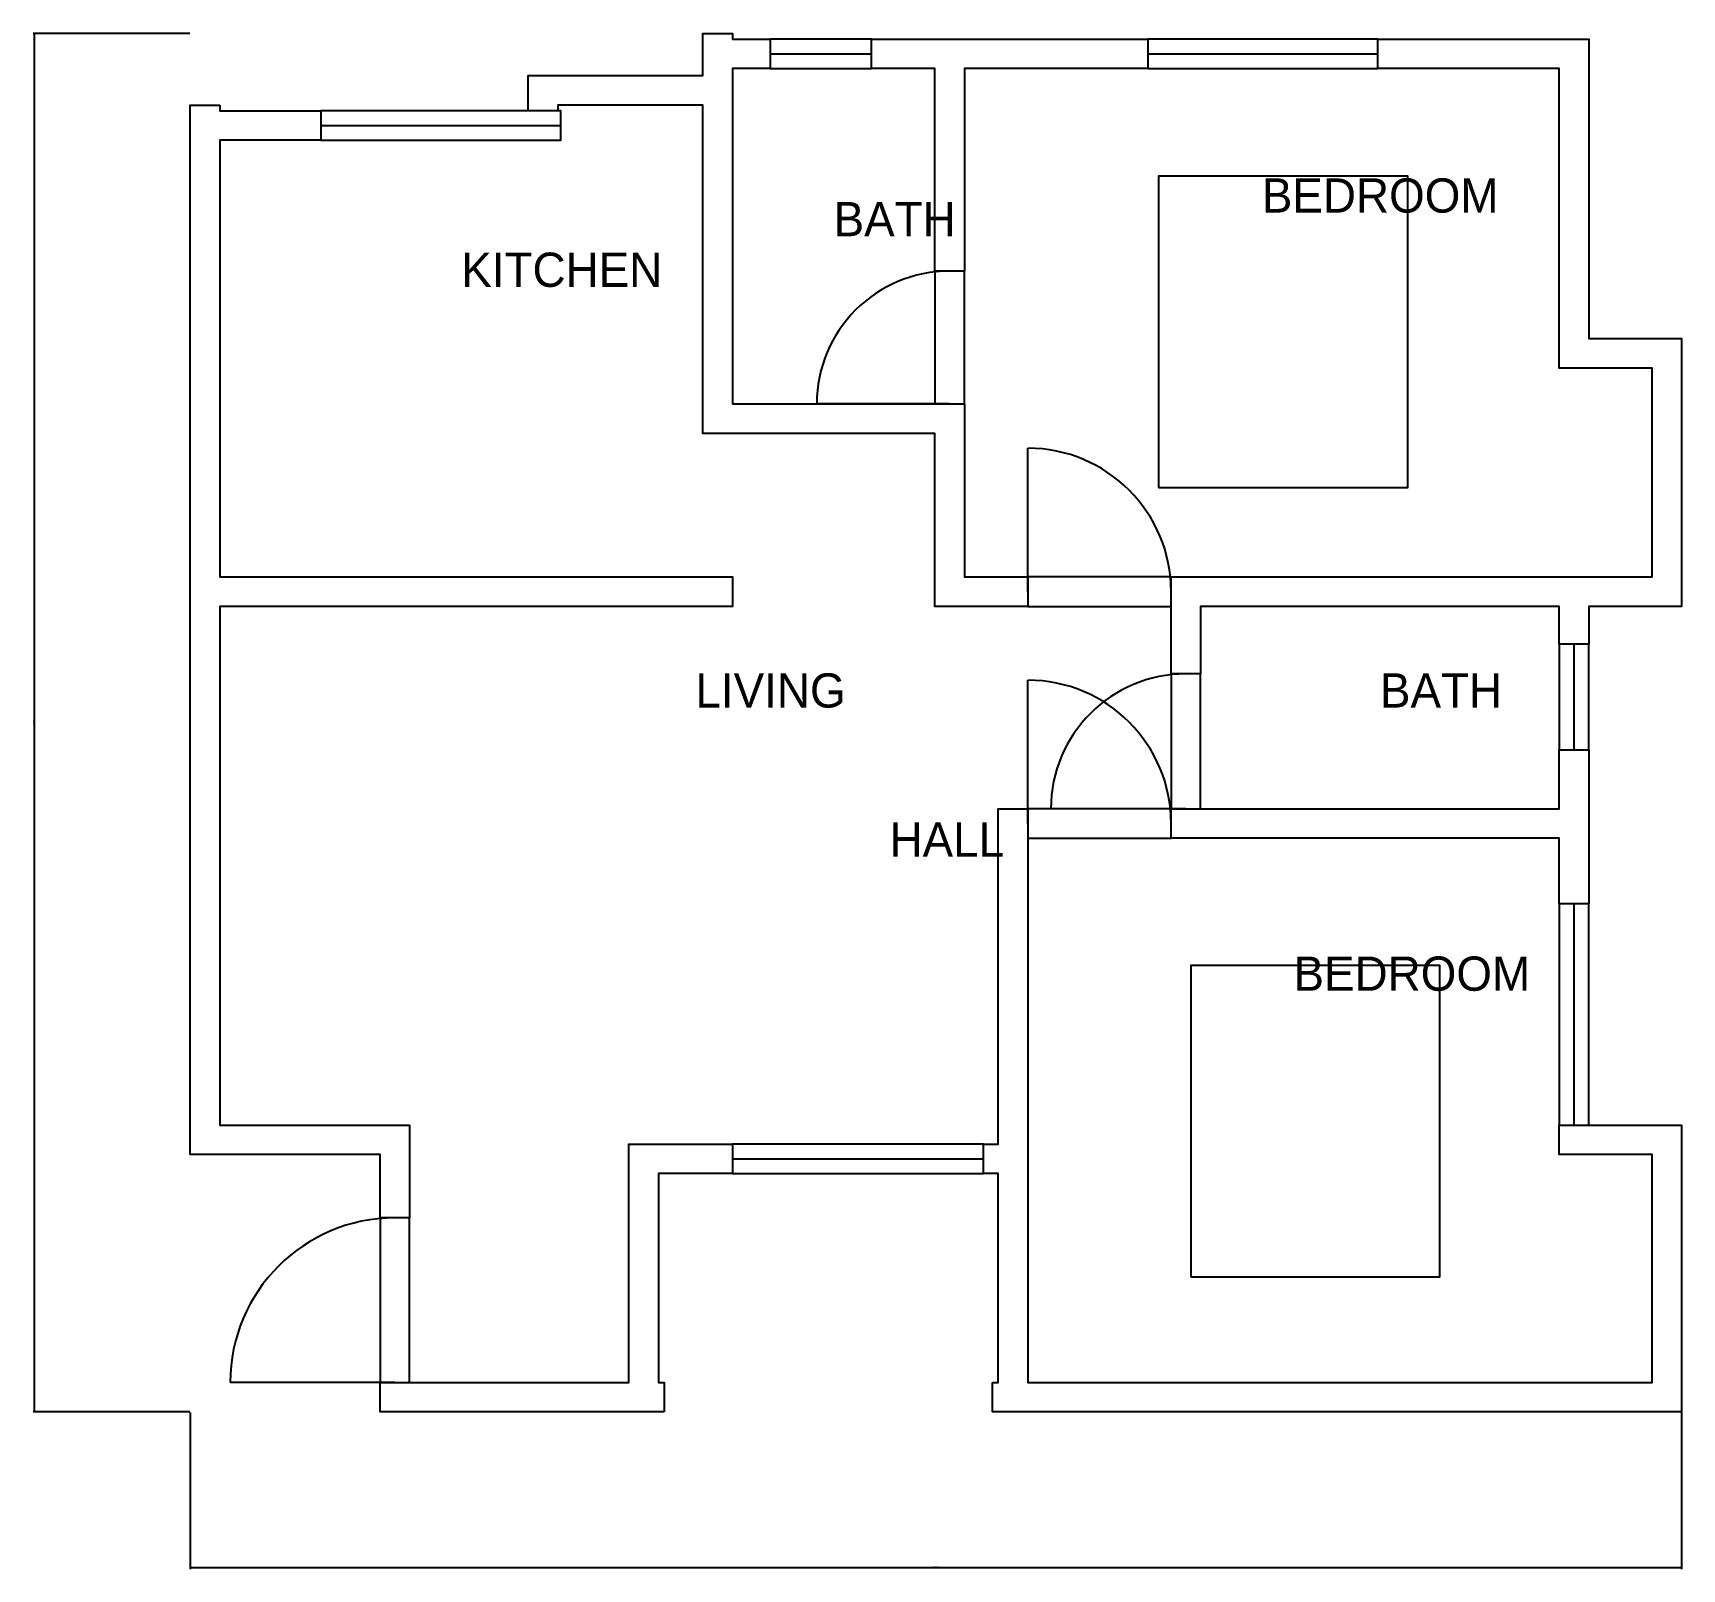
# Model space of a CAD drawing. Extents: x -46 to 371, y -31 to 358.
import ezdxf

# ---------------------------------------------------------------- set-up
doc = ezdxf.new("R2010")
doc.units = 0
for name, color, linetype in [('A-ANNO-DIMS', 7, 'Continuous'), ('A-FURN', 7, 'Continuous'), ('ANNO', 7, 'Continuous'), ('DOOR', 7, 'Continuous'), ('WALL', 7, 'Continuous'), ('WINDOW', 7, 'Continuous')]:
    doc.layers.add(name, color=color, linetype=linetype)
doc.styles.add('OpenSansCondensed-Light', font='OpenSansCondensed-Light.ttf')
doc.dimstyles.new('EZDXF', dxfattribs={"dimtxt": 0.25, "dimasz": 0.175, "dimexe": 0.375, "dimexo": 0.125, "dimgap": 0.1, "dimtad": 1, "dimlfac": 100, "dimzin": 12, "dimdsep": 46, "dimtxsty": 'OpenSansCondensed-Light', "dimblk": 'ARCHTICK', "dimcen": 2.5, "dimazin": 3, "dimtfac": 0.5, "dimtmove": 2, "dimatfit": 3})

# ---------------------------------------------------------------- blocks, each defined once
blk = doc.blocks.new('_ARCHTICK')
at = {"color": 0, "linetype": 'BYBLOCK', "const_width": 0.15}
blk.add_lwpolyline([(-0.5, -0.5), (0.5, 0.5)], dxfattribs=at)

msp = doc.modelspace()

# ---------------------------------------------------------------- linework, layer by layer
at = {"layer": 'A-FURN'}
for points in [[(238.88837, 242.79317), (301.88049, 242.79317), (301.88049, 321.53333), (238.88837, 321.53333)], [(247.01689, 43.09784), (310.00901, 43.09784), (310.00901, 121.838), (247.01689, 121.838)]]:
    msp.add_lwpolyline(points, close=True, dxfattribs=at)
at = {"layer": 'DOOR'}
for p, q in [((186.04119, 263.93131), (152.43107, 263.93131)), ((205.78047, 216.45035), (205.78047, 252.72793)), ((205.78047, 157.76601), (205.78047, 194.0436)), ((245.79251, 161.50047), (211.6489, 161.50047)), ((45.73229, 16.39012), (4.11976, 16.39012))]:
    msp.add_line(p, q, dxfattribs=at)
for points in [[(189.77565, 263.93131), (189.77565, 297.54142), (182.30673, 297.54142), (182.30673, 263.93131)], [(205.78047, 212.71589), (242.05805, 212.71589), (242.05805, 220.1848), (205.78047, 220.1848)], [(249.52697, 161.50047), (249.52697, 195.64408), (242.05805, 195.64408), (242.05805, 161.50047)], [(205.78047, 154.03156), (242.05805, 154.03156), (242.05805, 161.50047), (205.78047, 161.50047)], [(49.46674, 16.39012), (49.46674, 58.00265), (41.99783, 58.00265), (41.99783, 16.39012)]]:
    msp.add_lwpolyline(points, close=True, dxfattribs=at)
for centre, radius, start, end in [((186.04119, 263.93131), 33.61012, 90, 180), ((205.78047, 216.45035), 36.27759, 0, 90), ((205.78047, 157.76601), 36.27759, 0, 90), ((245.79251, 161.50047), 34.14361, 90, 180), ((45.73229, 16.39012), 41.61253, 90, 180)]:
    msp.add_arc(centre, radius, start, end, dxfattribs=at)
at = {"layer": 'WALL'}
for points in [[(79.4906, 338.08696), (79.4906, 347.00817), (123.6224, 347.00817), (123.6224, 357.67805), (131.09132, 357.67805), (131.09132, 356.22576), (140.69421, 356.22576), (140.69421, 348.75684), (131.09132, 348.75684), (131.09132, 263.93131), (189.77565, 263.93131), (189.77565, 220.1848), (205.78047, 220.1848), (205.78047, 212.71589), (182.30673, 212.71589), (182.30673, 256.46239), (123.6224, 256.46239), (123.6224, 339.53925), (86.95951, 339.53925), (86.95951, 338.08696)], [(166.30192, 356.22576), (236.18962, 356.22576), (236.18962, 348.75684), (189.77565, 348.75684), (189.77565, 297.54142), (182.30673, 297.54142), (182.30673, 348.75684), (166.30192, 348.75684)], [(242.05805, 220.1848), (363.69467, 220.1848), (363.69467, 273.0007), (340.22094, 273.0007), (340.22094, 348.75684), (294.34046, 348.75684), (294.34046, 356.22576), (347.68985, 356.22576), (347.68985, 280.46962), (371.16359, 280.46962), (371.16359, 212.71589), (347.68985, 212.71589), (347.68985, 203.113), (340.22094, 203.113), (340.22094, 212.71589), (249.52697, 212.71589), (249.52697, 195.64408), (242.05805, 195.64408)], [(1.45229, 339.53925), (1.45229, 338.08696), (27.06, 338.08696), (27.06, 330.61805), (1.45229, 330.61805), (1.45229, 220.1848), (131.09132, 220.1848), (131.09132, 212.71589), (1.45229, 212.71589), (1.45229, 81.47638), (49.46674, 81.47638), (49.46674, 58.00265), (41.99783, 58.00265), (41.99783, 74.00746), (-6.01663, 74.00746), (-6.01663, 339.53925)], [(340.22094, 176.4383), (347.68985, 176.4383), (347.68985, 137.49324), (340.22094, 137.49324), (340.22094, 154.03156), (242.05805, 154.03156), (242.05805, 161.50047), (340.22094, 161.50047)], [(196.85926, 16.39012), (198.31155, 16.39012), (198.31155, 69.20602), (194.57709, 69.20602), (194.57709, 76.67493), (198.31155, 76.67493), (198.31155, 161.50047), (205.78047, 161.50047), (205.78047, 16.39012), (363.69467, 16.39012), (363.69467, 74.00746), (340.22094, 74.00746), (340.22094, 81.47638), (371.16359, 81.47638), (371.16359, 8.9212), (196.85926, 8.9212)], [(113.87132, 8.9212), (41.99783, 8.9212), (41.99783, 16.39012), (104.95011, 16.39012), (104.95011, 76.67493), (131.09132, 76.67493), (131.09132, 69.20602), (112.41903, 69.20602), (112.41903, 16.39012), (113.87132, 16.39012)]]:
    msp.add_lwpolyline(points, close=True, dxfattribs=at)
at = {"layer": 'WINDOW'}
for p, q in [((140.69421, 352.4913), (166.30192, 352.4913)), ((236.18962, 352.4913), (294.34046, 352.4913)), ((27.06, 334.35251), (87.73567, 334.35251)), ((343.9554, 176.4383), (343.9554, 203.113)), ((343.9554, 81.47638), (343.9554, 137.49324)), ((131.09132, 72.94048), (194.57709, 72.94048))]:
    msp.add_line(p, q, dxfattribs=at)
for points in [[(140.69421, 348.75684), (166.30192, 348.75684), (166.30192, 356.22576), (140.69421, 356.22576)], [(236.18962, 348.75684), (294.34046, 348.75684), (294.34046, 356.22576), (236.18962, 356.22576)], [(27.06, 330.61805), (87.73567, 330.61805), (87.73567, 338.08696), (27.06, 338.08696)], [(347.68985, 176.4383), (347.68985, 203.113), (340.22094, 203.113), (340.22094, 176.4383)], [(347.68985, 81.47638), (347.68985, 137.49324), (340.22094, 137.49324), (340.22094, 81.47638)], [(131.09132, 69.20602), (194.57709, 69.20602), (194.57709, 76.67493), (131.09132, 76.67493)]]:
    msp.add_lwpolyline(points, close=True, dxfattribs=at)

# ---------------------------------------------------------------- texts
at = {"layer": 'ANNO'}
for s, p in [('BEDROOM', (264.99829, 312.33106)), ('BATH', (156.69902, 306.34407)), ('KITCHEN', (62.53734, 293.54036)), ('LIVING', (121.75517, 187.10818)), ('BATH', (294.87395, 187.10818)), ('HALL', (170.83661, 149.3783)), ('BEDROOM', (273.0007, 115.4718))]:
    msp.add_text(s, height=8.661417, dxfattribs=at).set_placement(p)

# ---------------------------------------------------------------- dimensions: what is measured, and where the dimension line sits
at = {"layer": 'A-ANNO-DIMS'}
msp.add_linear_dim(base=(-45.386705, 8.921204), p1=(-6.016626, 8.921204), p2=(-6.016626, 357.678046), angle=90, dimstyle='EZDXF', dxfattribs=at).render()
msp.add_linear_dim(base=(-6.01663, -30.44887), p1=(-6.01663, 8.9212), p2=(371.16359, 8.9212), dimstyle='EZDXF', dxfattribs=at).render()

doc.saveas('drawing.dxf')
